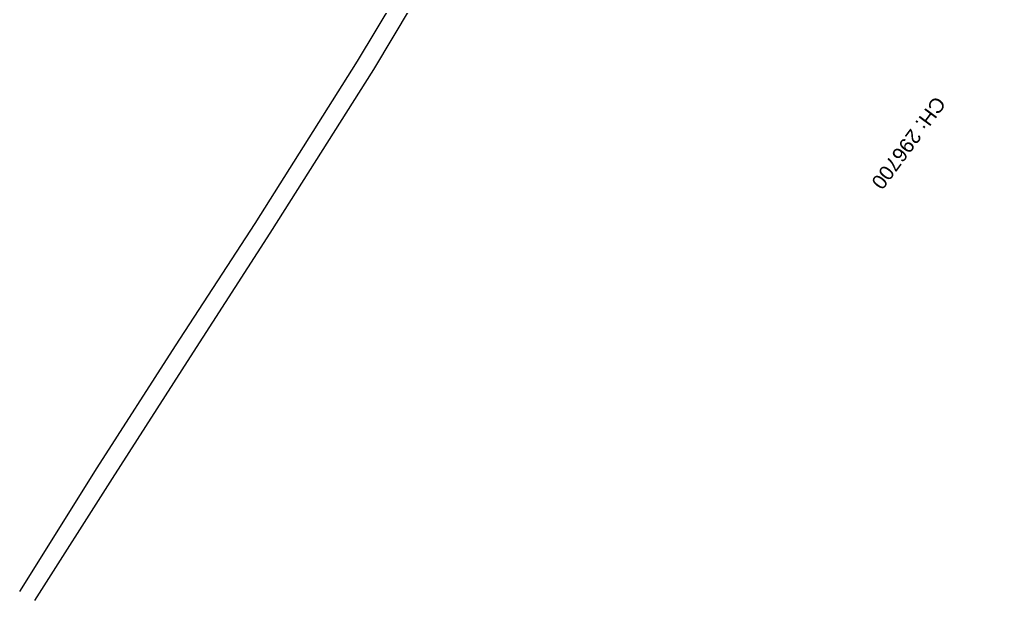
# Model space of a CAD drawing. Header units: metres. Extents: x 644418 to 1306172, y 3366650 to 6747308.
# Drawn here: x 647275 to 647442.8, y 3377725.8 to 3377825.7 of the extents above; entities that cross this region are included whole.
import ezdxf

# ---------------------------------------------------------------- set-up
doc = ezdxf.new("R2010")
doc.units = ezdxf.units.M
doc.header["$MEASUREMENT"] = 0
doc.layers.add('Existing Chainage', color=7, linetype='Continuous', lineweight=0)
doc.layers.add('SUB_ROAD_EDGE', color=34, linetype='Continuous')
doc.styles.add('Style-Arial', font='arial.ttf')

msp = doc.modelspace()

# ---------------------------------------------------------------- linework, layer by layer
at = {"layer": 'SUB_ROAD_EDGE', "linetype": 'Continuous'}
for points in [[(647581.246, 3377996.831, 267.536), (647549.957, 3377983.679, 267.495), (647518.666, 3377970.608, 267.476), (647484.033, 3377955.889, 267.269), (647451.401, 3377942.479, 267.212), (647429.498, 3377934.011, 267.18), (647418.368, 3377929.432, 267.148), (647411.322, 3377926.409, 267.173), (647402.672, 3377919.546, 267.19), (647385.68, 3377899.828, 268.258), (647381.056, 3377894.576, 268.381), (647373.199, 3377884.574, 268.237), (647359.181, 3377862.79, 267.255), (647345.991, 3377840.182, 266.797), (647333.017, 3377818.504, 266.83), (647315.407, 3377790.594, 267.127), (647301.741, 3377769.584, 267.023), (647288.293, 3377748.643, 266.933), (647275.005, 3377727.377, 266.789)], [(647582.168, 3377993.985, 267.607), (647551.224, 3377980.837, 267.54), (647519.436, 3377967.519, 267.51), (647485.286, 3377952.851, 267.376), (647452.016, 3377939.427, 267.256), (647430.893, 3377931.039, 267.245), (647420.186, 3377926.871, 267.19), (647413.085, 3377923.466, 267.136), (647405.126, 3377917.336, 267.217), (647388.92, 3377896.922, 268.285), (647384.915, 3377891.716, 268.344), (647377.552, 3377881.105, 268.184), (647361.884, 3377860.737, 267.185), (647348.725, 3377838.824, 266.859), (647335.796, 3377817.069, 266.846), (647318.023, 3377788.93, 267.153), (647304.29, 3377767.677, 267.015), (647290.889, 3377746.774, 266.866), (647277.563, 3377725.835, 266.767)]]:
    msp.add_polyline3d(points, dxfattribs=at)

# ---------------------------------------------------------------- texts
at = {"layer": 'Existing Chainage', "color": 0, "linetype": 'Continuous', "lineweight": 0, "insert": (647422.1676, 3377796.9887), "char_height": 2.5, "attachment_point": 6, "rotation": 233.420921, "line_spacing_factor": 0.6, "style": 'Style-Arial'}
msp.add_mtext('CH: 296700', dxfattribs=at)

doc.saveas('drawing.dxf')
